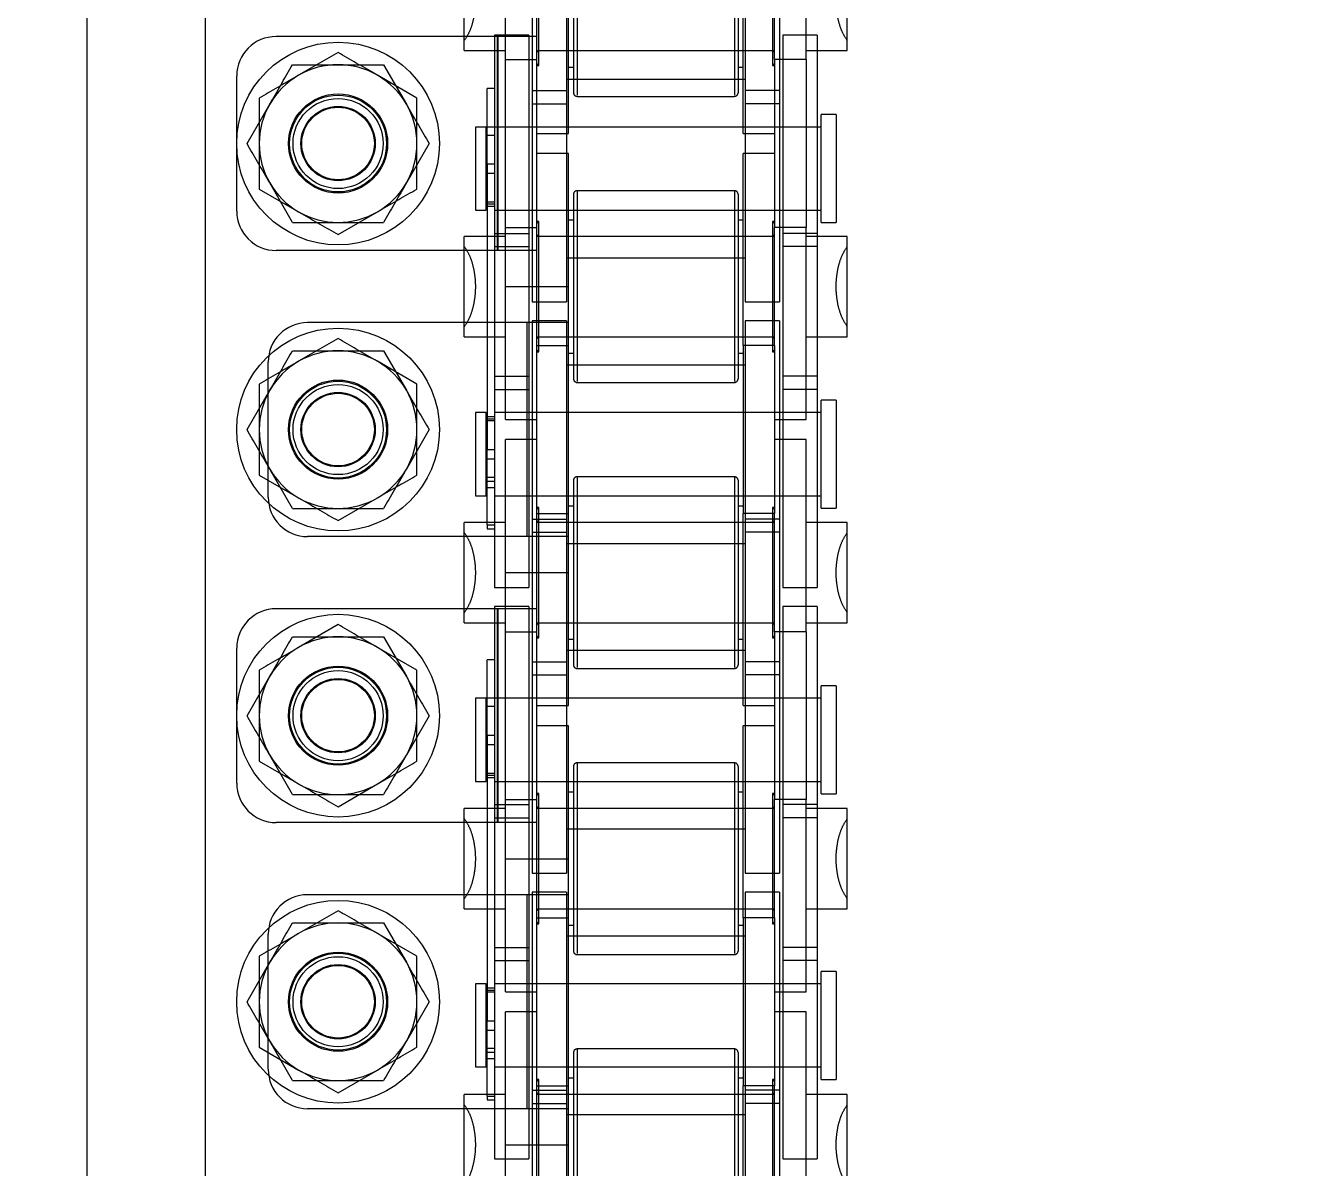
# Model space of a CAD drawing. Header units: metres. Extents: x 0 to 63075, y 0 to 44550.
# Drawn here: x 14107.4 to 14164.8, y 30740.5 to 30791.2 of the extents above; entities that cross this region are included whole.
import ezdxf

# ---------------------------------------------------------------- set-up
doc = ezdxf.new("R2010")
doc.units = ezdxf.units.M
doc.header["$LTSCALE"] = 75
doc.linetypes.add('HIDDEN2', pattern=[4.7625, 3.175, -1.5875])
for name, color, linetype in [('SDM', 7, 'Continuous'), ('SL1', 8, 'Continuous'), ('SL4', 4, 'Continuous'), ('ST1', 7, 'HIDDEN2')]:
    doc.layers.add(name, color=color, linetype=linetype)

# ---------------------------------------------------------------- blocks, each defined once
blk = doc.blocks.new('A$Cf5d57027')
at = {"layer": 'SL1'}
for radius, start, end in [(1221.5, 121.074746, 67.294357), (1158, 122.987753, 69.370009), (1150, 123.246853, 69.219881)]:
    blk.add_arc((6187.34, 9148.648), radius, start, end, dxfattribs=at)
blk = doc.blocks.new('A$Ca53c419a')
at = {"layer": 'SL4'}
blk.add_line((3669.713, 486.24), (4459.475, 486.24), dxfattribs=at)
at = {"layer": 'ST1'}
for p, q in [((3669.713, 486.24), (4459.475, 486.24)), ((4420.188, 481), (4312.468, 481)), ((4356.978, 479.6), (4362.978, 479.6)), ((4382.378, 479.6), (4388.378, 479.6)), ((4347.278, 479.141), (4349.028, 478.131)), ((4359.978, 479.141), (4361.728, 478.131)), ((4372.678, 479.141), (4374.428, 478.131)), ((4385.378, 479.141), (4387.128, 478.131)), ((4345.257, 478.6), (4344.246, 476.85)), ((4357.957, 478.6), (4356.946, 476.85)), ((4370.657, 478.6), (4369.646, 476.85)), ((4383.357, 478.6), (4382.346, 476.85)), ((4343.778, 477.121), (4345.528, 478.131)), ((4344.278, 478.2), (4350.278, 478.2)), ((4355.228, 468.025), (4355.228, 477.85)), ((4356.478, 477.121), (4358.228, 478.131)), ((4364.728, 468.025), (4364.728, 477.85)), ((4369.178, 477.121), (4370.928, 478.131)), ((4369.678, 478.2), (4375.678, 478.2)), ((4380.628, 468.025), (4380.628, 477.85)), ((4381.878, 477.121), (4383.628, 478.131)), ((4390.128, 468.025), (4390.128, 477.85)), ((4351.319, 475.1), (4350.309, 476.85)), ((4364.019, 475.1), (4363.009, 476.85)), ((4376.719, 475.1), (4375.709, 476.85)), ((4389.419, 475.1), (4388.409, 476.85)), ((4342.528, 466.625), (4342.528, 476.45)), ((4352.028, 466.625), (4352.028, 476.45)), ((4367.928, 466.625), (4367.928, 476.45)), ((4377.428, 466.625), (4377.428, 476.45)), ((4343.236, 475.1), (4344.246, 473.35)), ((4355.936, 475.1), (4356.946, 473.35)), ((4368.636, 475.1), (4369.646, 473.35)), ((4381.336, 475.1), (4382.346, 473.35)), ((4349.298, 471.6), (4350.309, 473.35)), ((4361.998, 471.6), (4363.009, 473.35)), ((4374.698, 471.6), (4375.709, 473.35)), ((4387.398, 471.6), (4388.409, 473.35)), ((4350.778, 473.079), (4349.028, 472.069)), ((4363.478, 473.079), (4361.728, 472.069)), ((4376.178, 473.079), (4374.428, 472.069)), ((4388.878, 473.079), (4387.128, 472.069)), ((4347.278, 471.059), (4345.528, 472.069)), ((4359.978, 471.059), (4358.228, 472.069)), ((4372.678, 471.059), (4370.928, 472.069)), ((4385.378, 471.059), (4383.628, 472.069)), ((4339.147, 469.5), (4342.708, 469.5)), ((4342.708, 469.5), (4343.153, 469.5)), ((4343.153, 467.675), (4343.153, 469.5)), ((4351.403, 469.5), (4351.847, 469.5)), ((4351.403, 469.5), (4351.403, 467.675)), ((4351.847, 469.5), (4355.408, 469.5)), ((4355.408, 469.5), (4355.853, 469.5)), ((4355.853, 467.675), (4355.853, 469.5)), ((4364.103, 469.5), (4364.547, 469.5)), ((4364.103, 469.5), (4364.103, 467.675)), ((4364.547, 469.5), (4368.108, 469.5)), ((4368.108, 469.5), (4368.553, 469.5)), ((4368.553, 467.675), (4368.553, 469.5)), ((4376.803, 469.5), (4377.247, 469.5)), ((4376.803, 469.5), (4376.803, 467.675)), ((4377.247, 469.5), (4380.808, 469.5)), ((4380.808, 469.5), (4381.253, 469.5)), ((4381.253, 467.675), (4381.253, 469.5)), ((4389.503, 469.5), (4389.947, 469.5)), ((4389.503, 469.5), (4389.503, 467.675)), ((4389.947, 469.5), (4393.508, 469.5)), ((4344.387, 469), (4344.384, 469)), ((4344.384, 469), (4344.384, 468.526)), ((4348.074, 469), (4344.387, 469)), ((4348.074, 468.526), (4348.074, 469)), ((4357.065, 469), (4357.062, 469)), ((4357.062, 469), (4357.062, 468.526)), ((4360.752, 469), (4357.065, 469)), ((4360.752, 468.526), (4360.752, 469)), ((4369.744, 469), (4369.74, 469)), ((4369.74, 469), (4369.74, 468.526)), ((4373.43, 469), (4369.744, 469)), ((4373.43, 468.526), (4373.43, 469)), ((4382.422, 469), (4382.419, 469)), ((4382.419, 469), (4382.419, 468.526)), ((4386.109, 469), (4382.422, 469)), ((4386.109, 468.526), (4386.109, 469)), ((4349.691, 468.157), (4340.309, 468.157)), ((4340.309, 468.157), (4340.309, 466.637)), ((4342.917, 468.489), (4342.917, 468.157)), ((4343.09, 468.489), (4342.917, 468.489)), ((4343.09, 468.489), (4343.09, 468.157)), ((4343.09, 468.489), (4346.437, 468.489)), ((4344.384, 468.526), (4348.074, 468.526)), ((4344.384, 468.157), (4344.384, 466.637)), ((4344.384, 468.157), (4344.384, 453.659)), ((4344.753, 468.526), (4344.753, 468.157)), ((4345.037, 468.489), (4345.037, 468.157)), ((4345.21, 468.489), (4345.21, 468.157)), ((4346.021, 468.489), (4346.021, 468.157)), ((4346.437, 468.489), (4346.437, 468.157)), ((4359.115, 468.489), (4346.437, 468.489)), ((4347.705, 468.157), (4347.705, 468.526)), ((4347.793, 468.489), (4347.793, 468.157)), ((4347.897, 468.489), (4347.897, 468.157)), ((4348.074, 466.637), (4348.074, 468.157)), ((4348.074, 453.659), (4348.074, 468.157)), ((4349.106, 468.157), (4349.106, 466.637)), ((4349.691, 468.157), (4349.691, 466.637)), ((4356.03, 468.157), (4349.691, 468.157)), ((4355.228, 468.025), (4364.728, 468.025)), ((4355.228, 466.275), (4355.228, 468.025)), ((4355.445, 468.157), (4355.445, 466.637)), ((4356.03, 468.157), (4356.03, 466.637)), ((4364.827, 468.157), (4356.03, 468.157)), ((4357.062, 468.526), (4360.752, 468.526)), ((4357.062, 468.157), (4357.062, 466.637)), ((4357.062, 468.157), (4357.062, 453.659)), ((4357.239, 468.489), (4357.239, 468.157)), ((4357.343, 468.489), (4357.343, 468.157)), ((4357.431, 468.526), (4357.431, 468.157)), ((4358.699, 468.489), (4358.699, 468.157)), ((4359.115, 468.489), (4359.115, 468.157)), ((4359.115, 468.489), (4362.459, 468.489)), ((4360.383, 468.157), (4360.383, 468.526)), ((4360.752, 466.637), (4360.752, 468.489)), ((4360.752, 453.659), (4360.752, 468.157)), ((4362.459, 468.157), (4362.459, 468.489)), ((4364.728, 466.275), (4364.728, 468.025)), ((4364.827, 466.637), (4364.827, 468.157)), ((4375.047, 468.157), (4365.665, 468.157)), ((4365.665, 468.157), (4365.665, 466.637)), ((4368.274, 468.489), (4368.274, 468.157)), ((4368.446, 468.489), (4368.274, 468.489)), ((4368.446, 468.489), (4368.446, 468.157)), ((4368.446, 468.489), (4371.793, 468.489)), ((4369.74, 468.526), (4373.43, 468.526)), ((4369.74, 468.157), (4369.74, 466.637)), ((4369.74, 468.157), (4369.74, 453.659)), ((4370.109, 468.526), (4370.109, 468.157)), ((4370.394, 468.489), (4370.394, 468.157)), ((4370.567, 468.489), (4370.567, 468.157)), ((4371.378, 468.489), (4371.378, 468.157)), ((4371.793, 468.489), (4371.793, 468.157)), ((4384.471, 468.489), (4371.793, 468.489)), ((4373.061, 468.157), (4373.061, 468.526)), ((4373.15, 468.489), (4373.15, 468.157)), ((4373.253, 468.489), (4373.253, 468.157)), ((4373.43, 466.637), (4373.43, 468.157)), ((4373.43, 453.659), (4373.43, 468.157)), ((4374.463, 468.157), (4374.463, 466.637)), ((4375.047, 468.157), (4375.047, 466.637)), ((4381.386, 468.157), (4375.047, 468.157)), ((4380.628, 468.025), (4390.128, 468.025)), ((4380.628, 466.275), (4380.628, 468.025)), ((4380.802, 468.157), (4380.802, 466.637)), ((4381.386, 468.157), (4381.386, 466.637)), ((4390.184, 468.157), (4381.386, 468.157)), ((4382.419, 468.526), (4386.109, 468.526)), ((4382.419, 468.157), (4382.419, 466.637)), ((4382.419, 468.157), (4382.419, 453.659)), ((4382.596, 468.489), (4382.596, 468.157)), ((4382.699, 468.489), (4382.699, 468.157)), ((4382.788, 468.526), (4382.788, 468.157)), ((4384.056, 468.489), (4384.056, 468.157)), ((4384.471, 468.489), (4384.471, 468.157)), ((4384.471, 468.489), (4387.816, 468.489)), ((4385.74, 468.157), (4385.74, 468.526)), ((4386.109, 466.637), (4386.109, 468.489)), ((4386.109, 453.659), (4386.109, 468.157)), ((4387.816, 468.157), (4387.816, 468.489)), ((4390.128, 466.275), (4390.128, 468.025)), ((4390.184, 466.637), (4390.184, 468.157)), ((4339.328, 467.675), (4340.927, 467.675)), ((4340.927, 467.675), (4340.927, 466.275)), ((4340.927, 467.675), (4346.833, 467.675)), ((4346.833, 466.275), (4346.833, 467.675)), ((4347.723, 467.675), (4353.627, 467.675)), ((4347.723, 467.675), (4347.723, 466.275)), ((4353.627, 467.675), (4353.627, 466.275)), ((4353.627, 467.675), (4355.228, 467.675)), ((4355.228, 467.988), (4364.728, 467.988)), ((4355.228, 467.675), (4364.728, 467.675)), ((4356.249, 467.675), (4356.249, 466.275)), ((4363.706, 467.675), (4363.706, 466.275)), ((4364.728, 467.675), (4366.327, 467.675)), ((4366.327, 467.675), (4366.327, 466.275)), ((4366.327, 467.675), (4372.233, 467.675)), ((4372.233, 466.275), (4372.233, 467.675)), ((4373.123, 467.675), (4379.027, 467.675)), ((4373.123, 467.675), (4373.123, 466.275)), ((4379.027, 467.675), (4379.027, 466.275)), ((4379.027, 467.675), (4380.628, 467.675)), ((4380.628, 467.988), (4390.128, 467.988)), ((4380.628, 467.675), (4390.128, 467.675)), ((4381.649, 467.675), (4381.649, 466.275)), ((4389.106, 467.675), (4389.106, 466.275)), ((4390.128, 467.675), (4391.727, 467.675)), ((4343.351, 466.485), (4337.012, 466.485)), ((4349.691, 466.637), (4340.309, 466.637)), ((4342.528, 466.713), (4352.028, 466.713)), ((4342.528, 464.875), (4342.528, 466.625)), ((4342.528, 466.625), (4352.028, 466.625)), ((4342.767, 466.485), (4342.767, 464.965)), ((4343.351, 466.485), (4343.351, 464.965)), ((4352.149, 466.485), (4343.351, 466.485)), ((4344.384, 466.485), (4344.384, 464.965)), ((4348.074, 464.965), (4348.074, 466.485)), ((4356.03, 466.637), (4349.691, 466.637)), ((4352.028, 464.875), (4352.028, 466.625)), ((4352.149, 464.965), (4352.149, 466.485)), ((4362.369, 466.485), (4352.987, 466.485)), ((4352.987, 466.485), (4352.987, 464.965)), ((4364.827, 466.637), (4356.03, 466.637)), ((4357.062, 466.485), (4357.062, 464.965)), ((4360.752, 464.965), (4360.752, 466.485)), ((4361.785, 466.485), (4361.785, 464.965)), ((4362.369, 466.485), (4362.369, 464.965)), ((4368.708, 466.485), (4362.369, 466.485)), ((4375.047, 466.637), (4365.665, 466.637)), ((4367.928, 466.713), (4377.428, 466.713)), ((4367.928, 464.875), (4367.928, 466.625)), ((4367.928, 466.625), (4377.428, 466.625)), ((4368.124, 466.485), (4368.124, 464.965)), ((4368.708, 466.485), (4368.708, 464.965)), ((4377.505, 466.485), (4368.708, 466.485)), ((4369.74, 466.485), (4369.74, 464.965)), ((4373.43, 464.965), (4373.43, 466.485)), ((4381.386, 466.637), (4375.047, 466.637)), ((4377.428, 464.875), (4377.428, 466.625)), ((4377.505, 464.965), (4377.505, 466.485)), ((4387.725, 466.485), (4378.344, 466.485)), ((4378.344, 466.485), (4378.344, 464.965)), ((4390.184, 466.637), (4381.386, 466.637)), ((4382.419, 466.485), (4382.419, 464.965)), ((4386.109, 464.965), (4386.109, 466.485)), ((4387.141, 466.485), (4387.141, 464.965)), ((4387.725, 466.485), (4387.725, 464.965)), ((4394.065, 466.485), (4387.725, 466.485)), ((4338.035, 466.186), (4343.82, 466.186)), ((4339.328, 466.275), (4340.927, 466.275)), ((4340.927, 466.275), (4340.927, 464.875)), ((4340.927, 466.275), (4342.528, 466.275)), ((4342.528, 466.275), (4352.028, 466.275)), ((4343.153, 455.725), (4343.153, 466.275)), ((4343.153, 466.186), (4343.242, 466.275)), ((4343.153, 455.814), (4343.153, 466.186)), ((4343.549, 466.275), (4343.549, 464.875)), ((4343.82, 466.186), (4343.731, 466.275)), ((4343.82, 466.186), (4343.82, 466.275)), ((4350.735, 466.275), (4350.735, 466.186)), ((4350.824, 466.275), (4350.735, 466.186)), ((4350.735, 466.186), (4356.52, 466.186)), ((4351.006, 466.275), (4351.006, 464.875)), ((4351.314, 466.275), (4351.403, 466.186)), ((4351.403, 466.275), (4351.403, 455.725)), ((4351.403, 466.186), (4351.403, 455.814)), ((4352.028, 466.275), (4353.627, 466.275)), ((4353.627, 466.275), (4355.228, 466.275)), ((4353.627, 466.275), (4353.627, 464.875)), ((4355.228, 466.275), (4364.728, 466.275)), ((4355.853, 455.725), (4355.853, 466.275)), ((4355.853, 466.186), (4355.942, 466.275)), ((4355.853, 455.814), (4355.853, 466.186)), ((4356.52, 466.186), (4356.431, 466.275)), ((4356.52, 466.186), (4356.52, 466.275)), ((4359.533, 464.875), (4359.533, 466.275)), ((4360.423, 466.275), (4360.423, 464.875)), ((4363.435, 466.275), (4363.435, 466.186)), ((4363.524, 466.275), (4363.435, 466.186)), ((4363.435, 466.186), (4369.22, 466.186)), ((4364.014, 466.275), (4364.103, 466.186)), ((4364.103, 466.275), (4364.103, 455.725)), ((4364.103, 466.186), (4364.103, 455.814)), ((4364.728, 466.275), (4366.327, 466.275)), ((4366.327, 466.275), (4366.327, 464.875)), ((4366.327, 466.275), (4367.928, 466.275)), ((4367.928, 466.275), (4377.428, 466.275)), ((4368.553, 455.725), (4368.553, 466.275)), ((4368.553, 466.186), (4368.642, 466.275)), ((4368.553, 455.814), (4368.553, 466.186)), ((4368.949, 466.275), (4368.949, 464.875)), ((4369.22, 466.186), (4369.131, 466.275)), ((4369.22, 466.186), (4369.22, 466.275)), ((4376.135, 466.275), (4376.135, 466.186)), ((4376.224, 466.275), (4376.135, 466.186)), ((4376.135, 466.186), (4381.92, 466.186)), ((4376.406, 466.275), (4376.406, 464.875)), ((4376.714, 466.275), (4376.803, 466.186)), ((4376.803, 466.275), (4376.803, 455.725)), ((4376.803, 466.186), (4376.803, 455.814)), ((4377.428, 466.275), (4379.027, 466.275)), ((4379.027, 466.275), (4380.628, 466.275)), ((4379.027, 466.275), (4379.027, 464.875)), ((4380.628, 466.275), (4390.128, 466.275)), ((4381.253, 455.725), (4381.253, 466.275)), ((4381.253, 466.186), (4381.342, 466.275)), ((4381.253, 455.814), (4381.253, 466.186)), ((4381.92, 466.186), (4381.831, 466.275)), ((4381.92, 466.186), (4381.92, 466.275)), ((4384.933, 464.875), (4384.933, 466.275)), ((4385.823, 466.275), (4385.823, 464.875)), ((4388.924, 466.275), (4388.835, 466.186)), ((4388.835, 466.275), (4388.835, 466.186)), ((4388.835, 466.186), (4394.62, 466.186)), ((4389.414, 466.275), (4389.503, 466.186)), ((4389.503, 466.275), (4389.503, 455.725)), ((4389.503, 466.186), (4389.503, 455.814)), ((4390.128, 466.275), (4391.727, 466.275)), ((4335.023, 464.875), (4340.927, 464.875)), ((4345.028, 464.65), (4336.828, 464.65)), ((4343.351, 464.965), (4337.012, 464.965)), ((4340.927, 464.875), (4342.528, 464.875)), ((4342.269, 464.965), (4342.269, 457.035)), ((4342.528, 464.875), (4352.028, 464.875)), ((4352.149, 464.965), (4343.351, 464.965)), ((4343.882, 464.65), (4343.882, 464.875)), ((4344.384, 464.965), (4344.384, 457.035)), ((4348.074, 457.035), (4348.074, 464.965)), ((4357.728, 464.65), (4349.528, 464.65)), ((4350.189, 457.035), (4350.189, 464.965)), ((4350.673, 464.875), (4350.673, 464.65)), ((4352.028, 464.875), (4353.627, 464.875)), ((4362.369, 464.965), (4352.987, 464.965)), ((4353.627, 464.875), (4359.533, 464.875)), ((4354.947, 464.965), (4354.947, 457.035)), ((4356.582, 464.65), (4356.582, 464.875)), ((4357.062, 464.965), (4357.062, 457.035)), ((4360.423, 464.875), (4366.327, 464.875)), ((4360.752, 457.035), (4360.752, 464.965)), ((4370.428, 464.65), (4362.228, 464.65)), ((4368.708, 464.965), (4362.369, 464.965)), ((4362.867, 457.035), (4362.867, 464.965)), ((4363.373, 464.875), (4363.373, 464.65)), ((4366.327, 464.875), (4367.928, 464.875)), ((4367.625, 464.965), (4367.625, 457.035)), ((4367.928, 464.875), (4377.428, 464.875)), ((4377.505, 464.965), (4368.708, 464.965)), ((4369.282, 464.65), (4369.282, 464.875)), ((4369.74, 464.965), (4369.74, 457.035)), ((4373.43, 457.035), (4373.43, 464.965)), ((4383.128, 464.65), (4374.928, 464.65)), ((4375.545, 457.035), (4375.545, 464.965)), ((4376.073, 464.875), (4376.073, 464.65)), ((4377.428, 464.875), (4379.027, 464.875)), ((4387.725, 464.965), (4378.344, 464.965)), ((4379.027, 464.875), (4384.933, 464.875)), ((4380.304, 464.965), (4380.304, 457.035)), ((4381.982, 464.65), (4381.982, 464.875)), ((4382.419, 464.965), (4382.419, 457.035)), ((4385.823, 464.875), (4391.727, 464.875)), ((4386.109, 457.035), (4386.109, 464.965)), ((4395.828, 464.65), (4387.628, 464.65)), ((4394.065, 464.965), (4387.725, 464.965)), ((4388.224, 457.035), (4388.224, 464.965)), ((4388.773, 464.875), (4388.773, 464.65)), ((4345.183, 464.495), (4336.72, 464.495)), ((4345.183, 457.505), (4345.183, 464.495)), ((4349.373, 464.495), (4349.373, 457.505)), ((4357.883, 464.495), (4349.42, 464.495)), ((4357.883, 457.505), (4357.883, 464.495)), ((4362.073, 464.495), (4362.073, 457.505)), ((4370.583, 464.495), (4362.12, 464.495)), ((4370.583, 457.505), (4370.583, 464.495)), ((4374.773, 464.495), (4374.773, 457.505)), ((4383.283, 464.495), (4374.82, 464.495)), ((4383.283, 457.505), (4383.283, 464.495)), ((4387.473, 464.495), (4387.473, 457.505)), ((4395.983, 464.495), (4387.52, 464.495)), ((4335.023, 457.125), (4343.549, 457.125)), ((4345.183, 457.505), (4336.72, 457.505)), ((4345.028, 457.35), (4336.828, 457.35)), ((4343.549, 455.725), (4343.549, 457.125)), ((4343.549, 455.725), (4343.549, 457.125)), ((4351.006, 457.125), (4343.549, 457.125)), ((4343.882, 457.125), (4343.882, 457.35)), ((4357.883, 457.505), (4349.42, 457.505)), ((4357.728, 457.35), (4349.528, 457.35)), ((4350.673, 457.35), (4350.673, 457.125)), ((4351.006, 455.725), (4351.006, 457.125)), ((4351.006, 455.725), (4351.006, 457.125)), ((4351.006, 457.125), (4359.533, 457.125)), ((4356.582, 457.125), (4356.582, 457.35)), ((4359.533, 455.725), (4359.533, 457.125)), ((4360.423, 457.125), (4368.949, 457.125)), ((4360.423, 457.125), (4360.423, 455.725)), ((4370.583, 457.505), (4362.12, 457.505)), ((4370.428, 457.35), (4362.228, 457.35)), ((4363.373, 457.35), (4363.373, 457.125)), ((4368.949, 455.725), (4368.949, 457.125)), ((4368.949, 455.725), (4368.949, 457.125)), ((4376.406, 457.125), (4368.949, 457.125)), ((4369.282, 457.125), (4369.282, 457.35)), ((4383.283, 457.505), (4374.82, 457.505)), ((4383.128, 457.35), (4374.928, 457.35)), ((4376.073, 457.35), (4376.073, 457.125)), ((4376.406, 455.725), (4376.406, 457.125)), ((4376.406, 455.725), (4376.406, 457.125)), ((4376.406, 457.125), (4384.933, 457.125)), ((4381.982, 457.125), (4381.982, 457.35)), ((4384.933, 455.725), (4384.933, 457.125)), ((4385.823, 457.125), (4394.349, 457.125)), ((4385.823, 457.125), (4385.823, 455.725)), ((4395.983, 457.505), (4387.52, 457.505)), ((4395.828, 457.35), (4387.628, 457.35)), ((4388.773, 457.35), (4388.773, 457.125)), ((4343.351, 457.035), (4337.012, 457.035)), ((4342.767, 455.515), (4342.767, 457.035)), ((4343.351, 455.515), (4343.351, 457.035)), ((4352.149, 457.035), (4343.351, 457.035)), ((4344.384, 457.035), (4344.384, 455.515)), ((4348.074, 455.515), (4348.074, 457.035)), ((4352.149, 455.515), (4352.149, 457.035)), ((4362.369, 457.035), (4352.987, 457.035)), ((4352.987, 457.035), (4352.987, 455.515)), ((4357.062, 457.035), (4357.062, 455.515)), ((4360.752, 455.515), (4360.752, 457.035)), ((4361.785, 455.515), (4361.785, 457.035)), ((4362.369, 455.515), (4362.369, 457.035)), ((4368.708, 457.035), (4362.369, 457.035)), ((4368.124, 455.515), (4368.124, 457.035)), ((4368.708, 455.515), (4368.708, 457.035)), ((4377.505, 457.035), (4368.708, 457.035)), ((4369.74, 457.035), (4369.74, 455.515)), ((4373.43, 455.515), (4373.43, 457.035)), ((4377.505, 455.515), (4377.505, 457.035)), ((4387.725, 457.035), (4378.344, 457.035)), ((4378.344, 457.035), (4378.344, 455.515)), ((4382.419, 457.035), (4382.419, 455.515)), ((4386.109, 455.515), (4386.109, 457.035)), ((4387.141, 455.515), (4387.141, 457.035)), ((4387.725, 455.515), (4387.725, 457.035)), ((4394.065, 457.035), (4387.725, 457.035)), ((4343.351, 455.515), (4337.012, 455.515)), ((4343.82, 455.814), (4338.035, 455.814)), ((4338.306, 455.725), (4343.549, 455.725)), ((4338.306, 455.725), (4343.549, 455.725)), ((4343.242, 455.725), (4343.153, 455.814)), ((4352.149, 455.515), (4343.351, 455.515)), ((4351.006, 455.725), (4343.549, 455.725)), ((4343.731, 455.725), (4343.82, 455.814)), ((4343.82, 455.725), (4343.82, 455.814)), ((4346.833, 454.325), (4346.833, 455.725)), ((4347.723, 455.725), (4347.723, 454.325)), ((4356.52, 455.814), (4350.735, 455.814)), ((4350.735, 455.814), (4350.735, 455.725)), ((4350.735, 455.814), (4350.824, 455.725)), ((4351.006, 455.725), (4356.249, 455.725)), ((4351.006, 455.725), (4356.249, 455.725)), ((4351.403, 455.814), (4351.314, 455.725)), ((4362.369, 455.515), (4352.987, 455.515)), ((4355.942, 455.725), (4355.853, 455.814)), ((4356.249, 454.325), (4356.249, 455.725)), ((4356.249, 454.325), (4356.249, 455.725)), ((4363.706, 455.725), (4356.249, 455.725)), ((4356.431, 455.725), (4356.52, 455.814)), ((4356.52, 455.725), (4356.52, 455.814)), ((4368.708, 455.515), (4362.369, 455.515)), ((4369.22, 455.814), (4363.435, 455.814)), ((4363.435, 455.814), (4363.435, 455.725)), ((4363.435, 455.814), (4363.524, 455.725)), ((4363.706, 454.325), (4363.706, 455.725)), ((4363.706, 454.325), (4363.706, 455.725)), ((4363.706, 455.725), (4368.949, 455.725)), ((4363.706, 455.725), (4368.949, 455.725)), ((4364.103, 455.814), (4364.014, 455.725)), ((4368.642, 455.725), (4368.553, 455.814)), ((4377.505, 455.515), (4368.708, 455.515)), ((4376.406, 455.725), (4368.949, 455.725)), ((4369.131, 455.725), (4369.22, 455.814)), ((4369.22, 455.725), (4369.22, 455.814)), ((4372.233, 454.325), (4372.233, 455.725)), ((4373.123, 455.725), (4373.123, 454.325)), ((4381.92, 455.814), (4376.135, 455.814)), ((4376.135, 455.814), (4376.224, 455.725)), ((4376.135, 455.814), (4376.135, 455.725)), ((4376.406, 455.725), (4381.649, 455.725)), ((4376.406, 455.725), (4381.649, 455.725)), ((4376.803, 455.814), (4376.714, 455.725)), ((4387.725, 455.515), (4378.344, 455.515)), ((4381.342, 455.725), (4381.253, 455.814)), ((4381.649, 454.325), (4381.649, 455.725)), ((4381.649, 454.325), (4381.649, 455.725)), ((4389.106, 455.725), (4381.649, 455.725)), ((4381.831, 455.725), (4381.92, 455.814)), ((4381.92, 455.725), (4381.92, 455.814)), ((4394.065, 455.515), (4387.725, 455.515)), ((4394.62, 455.814), (4388.835, 455.814)), ((4388.835, 455.814), (4388.924, 455.725)), ((4388.835, 455.814), (4388.835, 455.725)), ((4389.106, 454.325), (4389.106, 455.725)), ((4389.106, 454.325), (4389.106, 455.725)), ((4389.106, 455.725), (4394.349, 455.725)), ((4389.503, 455.814), (4389.414, 455.725)), ((4349.691, 455.363), (4340.309, 455.363)), ((4340.309, 455.363), (4340.309, 453.843)), ((4344.384, 455.363), (4344.384, 453.843)), ((4348.074, 453.843), (4348.074, 455.363)), ((4349.106, 453.843), (4349.106, 455.363)), ((4349.691, 453.843), (4349.691, 455.363)), ((4356.03, 455.363), (4349.691, 455.363)), ((4355.445, 453.843), (4355.445, 455.363)), ((4356.03, 453.843), (4356.03, 455.363)), ((4364.827, 455.363), (4356.03, 455.363)), ((4357.062, 455.363), (4357.062, 453.843)), ((4360.752, 453.843), (4360.752, 455.363)), ((4364.827, 453.843), (4364.827, 455.363)), ((4375.047, 455.363), (4365.665, 455.363)), ((4365.665, 455.363), (4365.665, 453.843)), ((4369.74, 455.363), (4369.74, 453.843)), ((4373.43, 453.843), (4373.43, 455.363)), ((4374.463, 453.843), (4374.463, 455.363)), ((4375.047, 453.843), (4375.047, 455.363)), ((4381.386, 455.363), (4375.047, 455.363)), ((4380.802, 453.843), (4380.802, 455.363)), ((4381.386, 453.843), (4381.386, 455.363)), ((4390.184, 455.363), (4381.386, 455.363)), ((4382.419, 455.363), (4382.419, 453.843)), ((4386.109, 453.843), (4386.109, 455.363)), ((4390.184, 453.843), (4390.184, 455.363)), ((4338.306, 454.325), (4346.833, 454.325)), ((4343.153, 452.5), (4343.153, 454.325)), ((4347.723, 454.325), (4356.249, 454.325)), ((4351.403, 454.325), (4351.403, 452.5)), ((4355.853, 452.5), (4355.853, 454.325)), ((4363.706, 454.325), (4356.249, 454.325)), ((4363.706, 454.325), (4372.233, 454.325)), ((4364.103, 454.325), (4364.103, 452.5)), ((4368.553, 452.5), (4368.553, 454.325)), ((4373.123, 454.325), (4381.649, 454.325)), ((4376.803, 454.325), (4376.803, 452.5)), ((4381.253, 452.5), (4381.253, 454.325)), ((4389.106, 454.325), (4381.649, 454.325)), ((4389.106, 454.325), (4397.633, 454.325)), ((4389.503, 454.325), (4389.503, 452.5)), ((4349.691, 453.843), (4340.309, 453.843)), ((4356.03, 453.843), (4349.691, 453.843)), ((4364.827, 453.843), (4356.03, 453.843)), ((4375.047, 453.843), (4365.665, 453.843)), ((4381.386, 453.843), (4375.047, 453.843)), ((4390.184, 453.843), (4381.386, 453.843)), ((4343.83, 453.659), (4348.627, 453.659)), ((4343.83, 453.659), (4343.83, 453)), ((4348.627, 453), (4348.627, 453.659)), ((4356.509, 453.659), (4361.306, 453.659)), ((4356.509, 453.659), (4356.509, 453)), ((4361.306, 453), (4361.306, 453.659)), ((4369.187, 453.659), (4373.984, 453.659)), ((4369.187, 453.659), (4369.187, 453)), ((4373.984, 453), (4373.984, 453.659)), ((4381.865, 453.659), (4386.662, 453.659)), ((4381.865, 453.659), (4381.865, 453)), ((4386.662, 453), (4386.662, 453.659)), ((4343.834, 453), (4343.83, 453)), ((4348.627, 453), (4343.834, 453)), ((4356.513, 453), (4356.509, 453)), ((4361.306, 453), (4356.513, 453)), ((4369.191, 453), (4369.187, 453)), ((4373.984, 453), (4369.191, 453)), ((4381.869, 453), (4381.865, 453)), ((4386.662, 453), (4381.869, 453)), ((4339.147, 452.5), (4342.708, 452.5)), ((4342.708, 452.5), (4343.153, 452.5)), ((4351.403, 452.5), (4351.847, 452.5)), ((4351.847, 452.5), (4355.408, 452.5)), ((4355.408, 452.5), (4355.853, 452.5)), ((4364.103, 452.5), (4364.547, 452.5)), ((4364.547, 452.5), (4368.108, 452.5)), ((4368.108, 452.5), (4368.553, 452.5)), ((4376.803, 452.5), (4377.247, 452.5)), ((4377.247, 452.5), (4380.808, 452.5)), ((4380.808, 452.5), (4381.253, 452.5)), ((4389.503, 452.5), (4389.947, 452.5)), ((4389.947, 452.5), (4393.508, 452.5))]:
    blk.add_line(p, q, dxfattribs=at)
for centre, radius in [((4347.278, 475.1), 4.5), ((4359.978, 475.1), 4.5), ((4372.678, 475.1), 4.5), ((4385.378, 475.1), 4.5), ((4347.278, 475.1), 2.2), ((4347.278, 475.1), 2.15), ((4359.978, 475.1), 2.2), ((4359.978, 475.1), 2.15), ((4372.678, 475.1), 2.2), ((4372.678, 475.1), 2.15), ((4385.378, 475.1), 2.2), ((4385.378, 475.1), 2.15), ((4347.278, 475.1), 2), ((4347.278, 475.1), 1.65), ((4347.278, 475.1), 1.61), ((4359.978, 475.1), 2), ((4359.978, 475.1), 1.65), ((4359.978, 475.1), 1.61), ((4372.678, 475.1), 2), ((4372.678, 475.1), 1.65), ((4372.678, 475.1), 1.61), ((4385.378, 475.1), 2), ((4385.378, 475.1), 1.65), ((4385.378, 475.1), 1.61)]:
    blk.add_circle(centre, radius, dxfattribs=at)
for centre, radius, start, end in [((4356.978, 477.85), 1.75, 90, 180), ((4362.978, 477.85), 1.75, 0, 90), ((4382.378, 477.85), 1.75, 90, 180), ((4388.378, 477.85), 1.75, 0, 90), ((4347.278, 475.1), 3.5, 90, 150), ((4347.278, 475.1), 3.5, 30, 90), ((4359.978, 475.1), 3.5, 90, 150), ((4359.978, 475.1), 3.5, 30, 90), ((4372.678, 475.1), 3.5, 90, 150), ((4372.678, 475.1), 3.5, 30, 90), ((4385.378, 475.1), 3.5, 90, 150), ((4385.378, 475.1), 3.5, 30, 90), ((4344.278, 476.45), 1.75, 90, 180), ((4350.278, 476.45), 1.75, 0, 90), ((4369.678, 476.45), 1.75, 90, 180), ((4375.678, 476.45), 1.75, 0, 90), ((4347.278, 475.1), 3.5, 150, 210), ((4347.278, 475.1), 3.5, 330, 30), ((4359.978, 475.1), 3.5, 150, 210), ((4359.978, 475.1), 3.5, 330, 30), ((4372.678, 475.1), 3.5, 150, 210), ((4372.678, 475.1), 3.5, 330, 30), ((4385.378, 475.1), 3.5, 150, 210), ((4385.378, 475.1), 3.5, 330, 30), ((4347.278, 475.1), 3.5, 210, 270), ((4347.278, 475.1), 3.5, 270, 330), ((4359.978, 475.1), 3.5, 210, 270), ((4359.978, 475.1), 3.5, 270, 330), ((4372.678, 475.1), 3.5, 210, 270), ((4372.678, 475.1), 3.5, 270, 330), ((4385.378, 475.1), 3.5, 210, 270), ((4385.378, 475.1), 3.5, 270, 330), ((4345.028, 464.495), 0.155, 0, 90), ((4349.528, 464.495), 0.155, 90.00001, 180), ((4357.728, 464.495), 0.155, 0, 89.99999), ((4362.228, 464.495), 0.155, 90, 180), ((4370.428, 464.495), 0.155, 0, 90), ((4374.928, 464.495), 0.155, 90.00001, 180), ((4383.128, 464.495), 0.155, 0, 89.99999), ((4387.628, 464.495), 0.155, 90, 180), ((4345.028, 457.505), 0.155, 270, 0), ((4349.528, 457.505), 0.155, 180, 269.99999), ((4357.728, 457.505), 0.155, 270.00001, 0), ((4362.228, 457.505), 0.155, 180, 270), ((4370.428, 457.505), 0.155, 270, 0), ((4374.928, 457.505), 0.155, 180, 269.99999), ((4383.128, 457.505), 0.155, 270.00001, 0), ((4387.628, 457.505), 0.155, 180, 270)]:
    blk.add_arc(centre, radius, start, end, dxfattribs=at)
for points, knots in [([(4345.528, 478.131), (4345.569, 478.155), (4346.16, 478.496), (4346.739, 478.831), (4347.278, 479.141)], [0, 0, 0, 0, 0.070174, 1, 1, 1, 1]), ([(4358.228, 478.131), (4358.269, 478.155), (4358.86, 478.496), (4359.439, 478.831), (4359.978, 479.141)], [0, 0, 0, 0, 0.070174, 1, 1, 1, 1]), ([(4370.928, 478.131), (4370.969, 478.155), (4371.56, 478.496), (4372.139, 478.831), (4372.678, 479.141)], [0, 0, 0, 0, 0.070174, 1, 1, 1, 1]), ([(4383.628, 478.131), (4383.669, 478.155), (4384.26, 478.496), (4384.839, 478.831), (4385.378, 479.141)], [0, 0, 0, 0, 0.070174, 1, 1, 1, 1]), ([(4347.278, 478.6), (4347.126, 478.6), (4346.442, 478.6), (4345.775, 478.6), (4345.257, 478.6)], [0, 0, 0, 0, 0.221869, 1, 1, 1, 1]), ([(4349.298, 478.6), (4349.168, 478.6), (4348.51, 478.6), (4347.826, 478.6), (4347.278, 478.6)], [0, 0, 0, 0, 0.198275, 1, 1, 1, 1]), ([(4350.309, 476.85), (4350.285, 476.891), (4349.943, 477.482), (4349.609, 478.062), (4349.298, 478.6)], [0, 0, 0, 0, 0.070174, 1, 1, 1, 1]), ([(4359.978, 478.6), (4359.826, 478.6), (4359.142, 478.6), (4358.475, 478.6), (4357.957, 478.6)], [0, 0, 0, 0, 0.221869, 1, 1, 1, 1]), ([(4361.998, 478.6), (4361.868, 478.6), (4361.21, 478.6), (4360.526, 478.6), (4359.978, 478.6)], [0, 0, 0, 0, 0.198275, 1, 1, 1, 1]), ([(4363.009, 476.85), (4362.985, 476.891), (4362.643, 477.482), (4362.309, 478.062), (4361.998, 478.6)], [0, 0, 0, 0, 0.070174, 1, 1, 1, 1]), ([(4372.678, 478.6), (4372.526, 478.6), (4371.842, 478.6), (4371.175, 478.6), (4370.657, 478.6)], [0, 0, 0, 0, 0.221869, 1, 1, 1, 1]), ([(4374.698, 478.6), (4374.568, 478.6), (4373.91, 478.6), (4373.226, 478.6), (4372.678, 478.6)], [0, 0, 0, 0, 0.198275, 1, 1, 1, 1]), ([(4375.709, 476.85), (4375.685, 476.891), (4375.343, 477.482), (4375.009, 478.062), (4374.698, 478.6)], [0, 0, 0, 0, 0.070174, 1, 1, 1, 1]), ([(4385.378, 478.6), (4385.226, 478.6), (4384.542, 478.6), (4383.875, 478.6), (4383.357, 478.6)], [0, 0, 0, 0, 0.221869, 1, 1, 1, 1]), ([(4387.398, 478.6), (4387.268, 478.6), (4386.61, 478.6), (4385.926, 478.6), (4385.378, 478.6)], [0, 0, 0, 0, 0.198275, 1, 1, 1, 1]), ([(4388.409, 476.85), (4388.385, 476.891), (4388.043, 477.482), (4387.709, 478.062), (4387.398, 478.6)], [0, 0, 0, 0, 0.070174, 1, 1, 1, 1]), ([(4349.028, 478.131), (4349.069, 478.107), (4349.66, 477.766), (4350.239, 477.432), (4350.778, 477.121)], [0, 0, 0, 0, 0.070174, 1, 1, 1, 1]), ([(4361.728, 478.131), (4361.769, 478.107), (4362.36, 477.766), (4362.939, 477.432), (4363.478, 477.121)], [0, 0, 0, 0, 0.070174, 1, 1, 1, 1]), ([(4374.428, 478.131), (4374.469, 478.107), (4375.06, 477.766), (4375.639, 477.432), (4376.178, 477.121)], [0, 0, 0, 0, 0.070174, 1, 1, 1, 1]), ([(4387.128, 478.131), (4387.169, 478.107), (4387.76, 477.766), (4388.339, 477.432), (4388.878, 477.121)], [0, 0, 0, 0, 0.070174, 1, 1, 1, 1]), ([(4344.246, 476.85), (4344.222, 476.809), (4343.881, 476.218), (4343.547, 475.638), (4343.236, 475.1)], [0, 0, 0, 0, 0.070174, 1, 1, 1, 1]), ([(4343.778, 477.121), (4343.778, 476.951), (4343.778, 476.292), (4343.778, 475.608), (4343.778, 475.1)], [0, 0, 0, 0, 0.257551, 1, 1, 1, 1]), ([(4350.778, 477.121), (4350.778, 476.951), (4350.778, 476.292), (4350.778, 475.608), (4350.778, 475.1)], [0, 0, 0, 0, 0.257551, 1, 1, 1, 1]), ([(4356.946, 476.85), (4356.922, 476.809), (4356.581, 476.218), (4356.247, 475.638), (4355.936, 475.1)], [0, 0, 0, 0, 0.070174, 1, 1, 1, 1]), ([(4356.478, 477.121), (4356.478, 476.951), (4356.478, 476.292), (4356.478, 475.608), (4356.478, 475.1)], [0, 0, 0, 0, 0.257551, 1, 1, 1, 1]), ([(4363.478, 477.121), (4363.478, 476.951), (4363.478, 476.292), (4363.478, 475.608), (4363.478, 475.1)], [0, 0, 0, 0, 0.257551, 1, 1, 1, 1]), ([(4369.646, 476.85), (4369.622, 476.809), (4369.281, 476.218), (4368.947, 475.638), (4368.636, 475.1)], [0, 0, 0, 0, 0.070174, 1, 1, 1, 1]), ([(4369.178, 477.121), (4369.178, 476.951), (4369.178, 476.292), (4369.178, 475.608), (4369.178, 475.1)], [0, 0, 0, 0, 0.257551, 1, 1, 1, 1]), ([(4376.178, 477.121), (4376.178, 476.951), (4376.178, 476.292), (4376.178, 475.608), (4376.178, 475.1)], [0, 0, 0, 0, 0.257551, 1, 1, 1, 1]), ([(4382.346, 476.85), (4382.322, 476.809), (4381.981, 476.218), (4381.647, 475.638), (4381.336, 475.1)], [0, 0, 0, 0, 0.070174, 1, 1, 1, 1]), ([(4381.878, 477.121), (4381.878, 476.951), (4381.878, 476.292), (4381.878, 475.608), (4381.878, 475.1)], [0, 0, 0, 0, 0.257551, 1, 1, 1, 1]), ([(4388.878, 477.121), (4388.878, 476.951), (4388.878, 476.292), (4388.878, 475.608), (4388.878, 475.1)], [0, 0, 0, 0, 0.257551, 1, 1, 1, 1]), ([(4343.778, 475.1), (4343.778, 474.916), (4343.778, 474.232), (4343.778, 473.566), (4343.778, 473.079)], [0, 0, 0, 0, 0.268634, 1, 1, 1, 1]), ([(4350.309, 473.35), (4350.333, 473.391), (4350.674, 473.982), (4351.008, 474.562), (4351.319, 475.1)], [0, 0, 0, 0, 0.070174, 1, 1, 1, 1]), ([(4350.778, 475.1), (4350.778, 474.916), (4350.778, 474.232), (4350.778, 473.566), (4350.778, 473.079)], [0, 0, 0, 0, 0.268634, 1, 1, 1, 1]), ([(4356.478, 475.1), (4356.478, 474.916), (4356.478, 474.232), (4356.478, 473.566), (4356.478, 473.079)], [0, 0, 0, 0, 0.268634, 1, 1, 1, 1]), ([(4363.009, 473.35), (4363.033, 473.391), (4363.374, 473.982), (4363.708, 474.562), (4364.019, 475.1)], [0, 0, 0, 0, 0.070174, 1, 1, 1, 1]), ([(4363.478, 475.1), (4363.478, 474.916), (4363.478, 474.232), (4363.478, 473.566), (4363.478, 473.079)], [0, 0, 0, 0, 0.268634, 1, 1, 1, 1]), ([(4369.178, 475.1), (4369.178, 474.916), (4369.178, 474.232), (4369.178, 473.566), (4369.178, 473.079)], [0, 0, 0, 0, 0.268634, 1, 1, 1, 1]), ([(4375.709, 473.35), (4375.733, 473.391), (4376.074, 473.982), (4376.408, 474.562), (4376.719, 475.1)], [0, 0, 0, 0, 0.070174, 1, 1, 1, 1]), ([(4376.178, 475.1), (4376.178, 474.916), (4376.178, 474.232), (4376.178, 473.566), (4376.178, 473.079)], [0, 0, 0, 0, 0.268634, 1, 1, 1, 1]), ([(4381.878, 475.1), (4381.878, 474.916), (4381.878, 474.232), (4381.878, 473.566), (4381.878, 473.079)], [0, 0, 0, 0, 0.268634, 1, 1, 1, 1]), ([(4388.409, 473.35), (4388.433, 473.391), (4388.774, 473.982), (4389.108, 474.562), (4389.419, 475.1)], [0, 0, 0, 0, 0.070174, 1, 1, 1, 1]), ([(4388.878, 475.1), (4388.878, 474.916), (4388.878, 474.232), (4388.878, 473.566), (4388.878, 473.079)], [0, 0, 0, 0, 0.268634, 1, 1, 1, 1]), ([(4344.246, 473.35), (4344.27, 473.309), (4344.612, 472.718), (4344.946, 472.138), (4345.257, 471.6)], [0, 0, 0, 0, 0.070174, 1, 1, 1, 1]), ([(4356.946, 473.35), (4356.97, 473.309), (4357.312, 472.718), (4357.646, 472.138), (4357.957, 471.6)], [0, 0, 0, 0, 0.070174, 1, 1, 1, 1]), ([(4369.646, 473.35), (4369.67, 473.309), (4370.012, 472.718), (4370.346, 472.138), (4370.657, 471.6)], [0, 0, 0, 0, 0.070174, 1, 1, 1, 1]), ([(4382.346, 473.35), (4382.37, 473.309), (4382.712, 472.718), (4383.046, 472.138), (4383.357, 471.6)], [0, 0, 0, 0, 0.070174, 1, 1, 1, 1]), ([(4345.528, 472.069), (4345.486, 472.093), (4344.895, 472.434), (4344.316, 472.768), (4343.778, 473.079)], [0, 0, 0, 0, 0.070174, 1, 1, 1, 1]), ([(4358.228, 472.069), (4358.186, 472.093), (4357.595, 472.434), (4357.016, 472.768), (4356.478, 473.079)], [0, 0, 0, 0, 0.070174, 1, 1, 1, 1]), ([(4370.928, 472.069), (4370.886, 472.093), (4370.295, 472.434), (4369.716, 472.768), (4369.178, 473.079)], [0, 0, 0, 0, 0.070174, 1, 1, 1, 1]), ([(4383.628, 472.069), (4383.586, 472.093), (4382.995, 472.434), (4382.416, 472.768), (4381.878, 473.079)], [0, 0, 0, 0, 0.070174, 1, 1, 1, 1]), ([(4349.028, 472.069), (4348.986, 472.045), (4348.395, 471.704), (4347.816, 471.369), (4347.278, 471.059)], [0, 0, 0, 0, 0.070174, 1, 1, 1, 1]), ([(4361.728, 472.069), (4361.686, 472.045), (4361.095, 471.704), (4360.516, 471.369), (4359.978, 471.059)], [0, 0, 0, 0, 0.070174, 1, 1, 1, 1]), ([(4374.428, 472.069), (4374.386, 472.045), (4373.795, 471.704), (4373.216, 471.369), (4372.678, 471.059)], [0, 0, 0, 0, 0.070174, 1, 1, 1, 1]), ([(4387.128, 472.069), (4387.086, 472.045), (4386.495, 471.704), (4385.916, 471.369), (4385.378, 471.059)], [0, 0, 0, 0, 0.070174, 1, 1, 1, 1]), ([(4345.257, 471.6), (4345.775, 471.6), (4346.442, 471.6), (4347.126, 471.6), (4347.278, 471.6)], [0, 0, 0, 0, 0.778131, 1, 1, 1, 1]), ([(4347.278, 471.6), (4347.826, 471.6), (4348.51, 471.6), (4349.168, 471.6), (4349.298, 471.6)], [0, 0, 0, 0, 0.801725, 1, 1, 1, 1]), ([(4357.957, 471.6), (4358.475, 471.6), (4359.142, 471.6), (4359.826, 471.6), (4359.978, 471.6)], [0, 0, 0, 0, 0.778131, 1, 1, 1, 1]), ([(4359.978, 471.6), (4360.526, 471.6), (4361.21, 471.6), (4361.868, 471.6), (4361.998, 471.6)], [0, 0, 0, 0, 0.801725, 1, 1, 1, 1]), ([(4370.657, 471.6), (4371.175, 471.6), (4371.842, 471.6), (4372.526, 471.6), (4372.678, 471.6)], [0, 0, 0, 0, 0.778131, 1, 1, 1, 1]), ([(4372.678, 471.6), (4373.226, 471.6), (4373.91, 471.6), (4374.568, 471.6), (4374.698, 471.6)], [0, 0, 0, 0, 0.801725, 1, 1, 1, 1]), ([(4383.357, 471.6), (4383.875, 471.6), (4384.542, 471.6), (4385.226, 471.6), (4385.378, 471.6)], [0, 0, 0, 0, 0.778131, 1, 1, 1, 1]), ([(4385.378, 471.6), (4385.926, 471.6), (4386.61, 471.6), (4387.268, 471.6), (4387.398, 471.6)], [0, 0, 0, 0, 0.801725, 1, 1, 1, 1]), ([(4342.708, 469.5), (4342.596, 469.428), (4342.377, 469.286), (4341.937, 469.129), (4341.448, 469.029), (4340.927, 468.996), (4340.407, 469.029), (4339.918, 469.129), (4339.478, 469.286), (4339.259, 469.428), (4339.147, 469.5)], [0, 0, 0, 0, 0.130043, 0.255982, 0.379107, 0.5, 0.620893, 0.744018, 0.869957, 1, 1, 1, 1]), ([(4355.408, 469.5), (4355.296, 469.428), (4355.077, 469.286), (4354.637, 469.129), (4354.148, 469.029), (4353.627, 468.996), (4353.107, 469.029), (4352.618, 469.129), (4352.178, 469.286), (4351.959, 469.428), (4351.847, 469.5)], [0, 0, 0, 0, 0.130043, 0.255982, 0.379107, 0.5, 0.620893, 0.744018, 0.869957, 1, 1, 1, 1]), ([(4368.108, 469.5), (4367.996, 469.428), (4367.777, 469.286), (4367.337, 469.129), (4366.848, 469.029), (4366.327, 468.996), (4365.807, 469.029), (4365.318, 469.129), (4364.878, 469.286), (4364.659, 469.428), (4364.547, 469.5)], [0, 0, 0, 0, 0.130043, 0.255982, 0.379107, 0.5, 0.620893, 0.744018, 0.869957, 1, 1, 1, 1]), ([(4380.808, 469.5), (4380.696, 469.428), (4380.477, 469.286), (4380.037, 469.129), (4379.548, 469.029), (4379.027, 468.996), (4378.507, 469.029), (4378.018, 469.129), (4377.578, 469.286), (4377.359, 469.428), (4377.247, 469.5)], [0, 0, 0, 0, 0.130043, 0.255982, 0.379107, 0.5, 0.620893, 0.744018, 0.869957, 1, 1, 1, 1]), ([(4393.508, 469.5), (4393.396, 469.428), (4393.177, 469.286), (4392.737, 469.129), (4392.248, 469.029), (4391.727, 468.996), (4391.207, 469.029), (4390.718, 469.129), (4390.278, 469.286), (4390.059, 469.428), (4389.947, 469.5)], [0, 0, 0, 0, 0.130043, 0.255982, 0.379107, 0.5, 0.620893, 0.744018, 0.869957, 1, 1, 1, 1]), ([(4339.147, 452.5), (4339.259, 452.572), (4339.478, 452.714), (4339.918, 452.871), (4340.407, 452.971), (4340.927, 453.004), (4341.448, 452.971), (4341.937, 452.871), (4342.377, 452.714), (4342.596, 452.572), (4342.708, 452.5)], [0, 0, 0, 0, 0.130043, 0.255982, 0.379107, 0.5, 0.620893, 0.744018, 0.869957, 1, 1, 1, 1]), ([(4351.847, 452.5), (4351.959, 452.572), (4352.178, 452.714), (4352.618, 452.871), (4353.107, 452.971), (4353.627, 453.004), (4354.148, 452.971), (4354.637, 452.871), (4355.077, 452.714), (4355.296, 452.572), (4355.408, 452.5)], [0, 0, 0, 0, 0.130043, 0.255982, 0.379107, 0.5, 0.620893, 0.744018, 0.869957, 1, 1, 1, 1]), ([(4364.547, 452.5), (4364.659, 452.572), (4364.878, 452.714), (4365.318, 452.871), (4365.807, 452.971), (4366.327, 453.004), (4366.848, 452.971), (4367.337, 452.871), (4367.777, 452.714), (4367.996, 452.572), (4368.108, 452.5)], [0, 0, 0, 0, 0.130043, 0.255982, 0.379107, 0.5, 0.620893, 0.744018, 0.869957, 1, 1, 1, 1]), ([(4377.247, 452.5), (4377.359, 452.572), (4377.578, 452.714), (4378.018, 452.871), (4378.507, 452.971), (4379.027, 453.004), (4379.548, 452.971), (4380.037, 452.871), (4380.477, 452.714), (4380.696, 452.572), (4380.808, 452.5)], [0, 0, 0, 0, 0.130043, 0.255982, 0.379107, 0.5, 0.620893, 0.744018, 0.869957, 1, 1, 1, 1]), ([(4389.947, 452.5), (4390.059, 452.572), (4390.278, 452.714), (4390.718, 452.871), (4391.207, 452.971), (4391.727, 453.004), (4392.248, 452.971), (4392.737, 452.871), (4393.177, 452.714), (4393.396, 452.572), (4393.508, 452.5)], [0, 0, 0, 0, 0.130043, 0.255982, 0.379107, 0.5, 0.620893, 0.744018, 0.869957, 1, 1, 1, 1])]:
    blk.add_open_spline(points, degree=3, knots=knots, dxfattribs=at)

msp = doc.modelspace()

# ---------------------------------------------------------------- block references
at = {"layer": 'SDM'}
msp.add_blockref('A$Cf5d57027', (8259.513, 22502.833), dxfattribs=at)
at = {"layer": 'SDM', "rotation": 90}
msp.add_blockref('A$Ca53c419a', (14596.359, 26400.599), dxfattribs=at)

doc.saveas('drawing.dxf')
